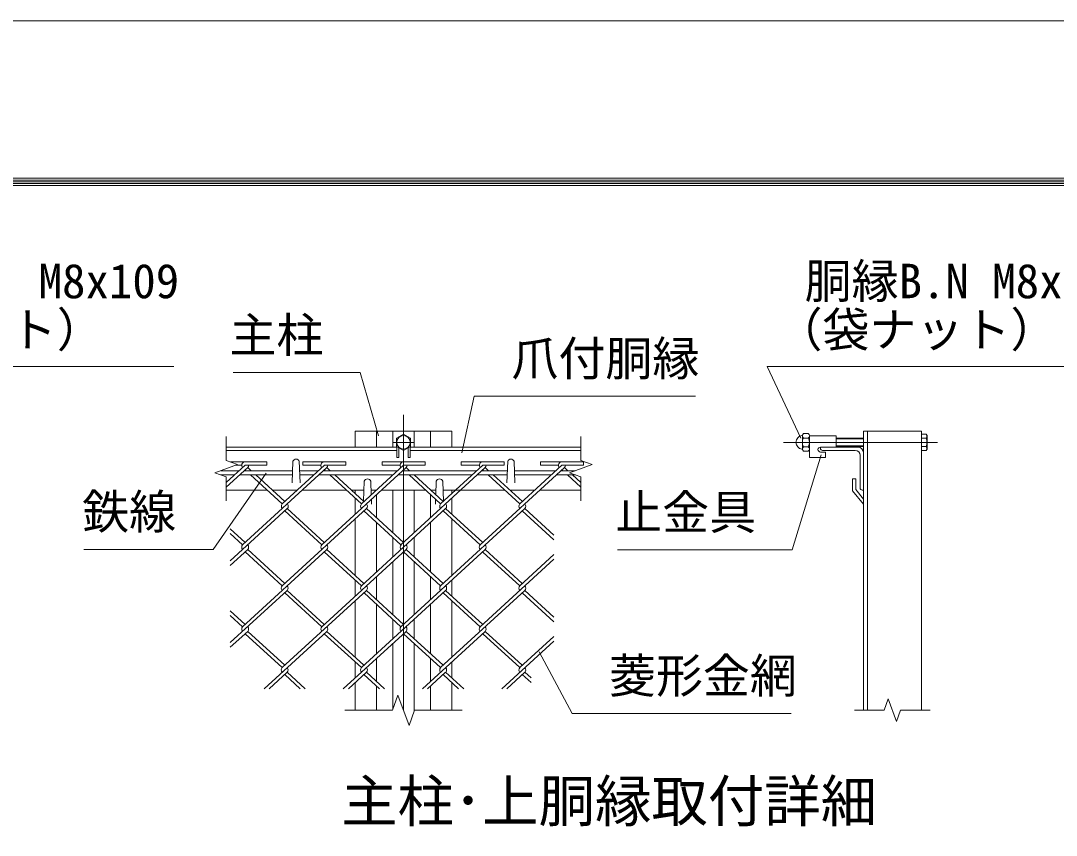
# Model space of a CAD drawing. Units: millimetres, scale not verified. Extents: x -12600 to 12600, y -8910 to 8910.
# Drawn here: x 4896 to 9235, y 5497 to 8910 of the extents above; entities that cross this region are included whole.
import ezdxf
from ezdxf.enums import TextEntityAlignment as Align

# ---------------------------------------------------------------- set-up
doc = ezdxf.new("R2010")
doc.units = ezdxf.units.MM
doc.header["$LTSCALE"] = 60
doc.linetypes.add('USER1', pattern=[50.8, 31.75, -6.35, 6.35, -6.35])
doc.layers.add('0-0_D-TTL-TXT', color=7, linetype='Continuous')
for name, color, linetype, lineweight in [('0-1_D-BMK', 2, 'USER1', 13), ('0-4_D-STR1', 1, 'Continuous', 18), ('0-6_D-STR3', 3, 'Continuous', 13), ('0-7_D-STR-DIM', 7, 'Continuous', 9), ('0-9_D-STR-TXT', 7, 'Continuous', 9), ('0-A_D-STR2', 7, 'Continuous', 9), ('0-B_D-TTL', 7, 'Continuous', 9)]:
    doc.layers.add(name, color=color, linetype=linetype, lineweight=lineweight)
doc.styles.add('ＭＳ ゴシック', font='')
doc.styles.get('ＭＳ ゴシック').set_extended_font_data('MS Gothic')

msp = doc.modelspace()

# ---------------------------------------------------------------- linework, layer by layer
at = {"layer": '0-1_D-BMK'}
for p, q in [((6499.83, 7257.96), (6499.83, 6020.46)), ((6544.83, 7143.21), (6454.83, 7143.21)), ((8092.44, 7143.21), (8736.99, 7143.21))]:
    msp.add_line(p, q, dxfattribs=at)
at = {"layer": '0-4_D-STR1'}
for p, q in [((6297.33, 7190.46), (6702.33, 7190.46)), ((6297.33, 7122.96), (6297.33, 7190.46)), ((6387.33, 7122.96), (6387.33, 7190.46)), ((6454.83, 7190.46), (6454.83, 7122.96)), ((6544.83, 7190.46), (6544.83, 7122.96)), ((6612.33, 7122.96), (6612.33, 7190.46)), ((6702.33, 7122.96), (6702.33, 7190.46)), ((8444.49, 6020.46), (8444.49, 7190.46)), ((8669.49, 6020.46), (8669.49, 7190.46)), ((5757.33, 7122.96), (6471.71, 7122.96)), ((6527.96, 7122.96), (7242.33, 7122.96)), ((8246.49, 7122.96), (8403.99, 7122.96)), ((8246.49, 7118.46), (8246.49, 7122.96)), ((5757.33, 7109.46), (6471.71, 7109.46)), ((6527.96, 7109.46), (7242.33, 7109.46)), ((8255.49, 7109.46), (8392.74, 7109.46)), ((8412.99, 7089.21), (8412.99, 6951.96)), ((8426.49, 7100.46), (8426.49, 6942.96)), ((6036.33, 7063.88), (6033.17, 6973.32)), ((6063.33, 7063.88), (6066.49, 6973.32)), ((6936.33, 7063.88), (6933.17, 6973.32)), ((6963.33, 7063.88), (6966.49, 6973.32)), ((8381.49, 6989.66), (8381.49, 6940.16)), ((8394.99, 6989.66), (8381.49, 6989.66)), ((8394.99, 6989.66), (8394.99, 6945.21)), ((5757.33, 6942.96), (5928.74, 6942.96)), ((5950, 6942.96), (6054.82, 6942.96)), ((6076.13, 6942.96), (6260.51, 6942.96)), ((6281.77, 6942.96), (6334.27, 6942.96)), ((6297.33, 6928.7), (6297.33, 6942.96)), ((6335.58, 6980.66), (6332.64, 6896.35)), ((6362.58, 6980.66), (6364.6, 6922.81)), ((6363.9, 6942.96), (6386.59, 6942.96)), ((6592.23, 6942.96), (6407.37, 6942.96)), ((6454.83, 6942.96), (6454.83, 6764.9)), ((6544.83, 6942.96), (6544.83, 6764.9)), ((6635.77, 6942.96), (6613.55, 6942.96)), ((6637.08, 6980.66), (6635.08, 6923.23)), ((6664.08, 6980.66), (6667.04, 6895.92)), ((6924.01, 6942.96), (6665.4, 6942.96)), ((6702.33, 6928.26), (6702.33, 6942.96)), ((7050.14, 6942.96), (6945.32, 6942.96)), ((7242.33, 6942.96), (7071.46, 6942.96)), ((8394.99, 6945.21), (8426.49, 6904.49)), ((8421.99, 6942.96), (8426.49, 6942.96)), ((6297.33, 6842.12), (6297.33, 6909.22)), ((6365.24, 6904.35), (6365.96, 6883.91)), ((6387.33, 6826.7), (6387.33, 6924.59)), ((6612.33, 6826.75), (6612.33, 6924.54)), ((6634.42, 6904.31), (6633.71, 6883.91)), ((6702.33, 6842.07), (6702.33, 6909.22)), ((8381.49, 6940.16), (8426.49, 6883.91)), ((8426.49, 6904.49), (8426.49, 6883.91)), ((6297.33, 6585.67), (6297.33, 6822.59)), ((6702.33, 6585.67), (6702.33, 6822.54)), ((6387.33, 6601.05), (6387.33, 6807.22)), ((6612.33, 6601.05), (6612.33, 6807.22)), ((6454.83, 6745.37), (6454.83, 6662.9)), ((6544.83, 6745.37), (6544.83, 6662.9)), ((6454.83, 6643.37), (6454.83, 6421.82)), ((6544.83, 6643.37), (6544.83, 6421.82)), ((6297.33, 6499.04), (6297.33, 6566.14)), ((6387.33, 6483.67), (6387.33, 6581.51)), ((6612.33, 6483.67), (6612.33, 6581.51)), ((6702.33, 6499.04), (6702.33, 6566.14)), ((6297.33, 6242.6), (6297.33, 6479.51)), ((6702.33, 6242.6), (6702.33, 6479.51)), ((6387.33, 6257.97), (6387.33, 6464.14)), ((6612.33, 6257.97), (6612.33, 6464.14)), ((6454.83, 6402.29), (6454.83, 6319.82)), ((6544.83, 6402.29), (6544.83, 6319.82)), ((6454.83, 6300.29), (6454.83, 6023.68)), ((6544.83, 6300.29), (6544.83, 6017.23)), ((6297.33, 6155.97), (6297.33, 6223.06)), ((6387.33, 6140.6), (6387.33, 6238.44)), ((6612.33, 6140.6), (6612.33, 6238.44)), ((6702.33, 6155.97), (6702.33, 6223.06)), ((6297.33, 6020.46), (6297.33, 6136.44)), ((6387.33, 6020.46), (6387.33, 6121.06)), ((6612.33, 6020.46), (6612.33, 6121.06)), ((6702.33, 6020.46), (6702.33, 6136.44))]:
    msp.add_line(p, q, dxfattribs=at)
msp.add_lwpolyline([(8426.49, 6020.46), (8426.49, 7190.46), (8669.49, 7190.46)], dxfattribs=at)
for centre, radius, start, end in [((8255.49, 7118.46), 9, 180, 270), ((8403.99, 7100.46), 22.5, 0, 90), ((6049.83, 7058.25), 14.62, 22.61986, 157.38014), ((6949.83, 7058.25), 14.62, 22.61986, 157.38014), ((8392.74, 7089.21), 20.25, 0, 90), ((6349.08, 6975.04), 14.62, 22.61986, 157.38014), ((6650.58, 6975.04), 14.62, 22.61986, 157.38014), ((8421.99, 6951.96), 9, 180, 270)]:
    msp.add_arc(centre, radius, start, end, dxfattribs=at)
at = {"layer": '0-6_D-STR3'}
for p, q in [((8171.12, 7171.26), (8171.12, 7115.7)), ((8171.12, 7171.26), (8171.12, 7115.7)), ((8195.87, 7179.66), (8175.62, 7179.66)), ((8175.62, 7161.43), (8195.87, 7161.43)), ((8200.37, 7171.26), (8200.37, 7115.7)), ((8200.37, 7171.26), (8200.37, 7115.7)), ((8200.37, 7170.21), (8312.87, 7170.21)), ((8200.37, 7170.21), (8200.37, 7080.21)), ((8312.87, 7170.21), (8312.87, 7122.96)), ((8426.49, 7161.21), (8312.87, 7161.21)), ((8669.49, 7176.98), (8690.21, 7176.98)), ((8669.49, 7176.98), (8669.49, 7109.43)), ((8669.49, 7160.1), (8690.21, 7160.1)), ((8693.34, 7171.56), (8690.21, 7176.98)), ((8693.34, 7171.56), (8693.34, 7114.86)), ((6471.71, 7125.67), (6471.71, 7080.21)), ((6480.71, 7120.48), (6480.71, 7080.21)), ((6518.96, 7120.48), (6518.96, 7080.21)), ((6527.96, 7125.67), (6527.96, 7080.21)), ((8175.62, 7124.98), (8195.87, 7124.98)), ((8246.49, 7122.96), (8312.87, 7122.96)), ((8426.49, 7157.83), (8312.87, 7157.83)), ((8426.49, 7128.58), (8312.87, 7128.58)), ((8426.49, 7125.21), (8312.87, 7125.21)), ((8669.49, 7126.32), (8690.21, 7126.32)), ((6471.71, 7080.21), (6480.71, 7080.21)), ((6518.96, 7080.21), (6527.96, 7080.21)), ((8195.87, 7106.76), (8175.62, 7106.76)), ((8200.37, 7080.21), (8267.87, 7080.21)), ((8246.49, 7102.71), (8267.87, 7102.71)), ((8267.87, 7102.71), (8267.87, 7080.21)), ((8669.49, 7109.43), (8690.21, 7109.43)), ((8693.34, 7114.86), (8690.21, 7109.43)), ((5734.1, 7024.5), (5812.03, 7024.5)), ((5734.87, 7006.5), (5792.39, 7006.5)), ((5813.71, 7006.5), (6034.33, 7006.5)), ((5833.35, 7024.5), (6034.96, 7024.5)), ((6064.7, 7024.5), (6143.81, 7024.5)), ((6065.33, 7006.5), (6124.17, 7006.5)), ((6145.48, 7006.5), (6455.94, 7006.5)), ((6165.12, 7024.5), (6475.58, 7024.5)), ((6476.72, 7006.5), (6787.71, 7006.5)), ((6496.37, 7024.5), (6807.36, 7024.5)), ((6808.5, 7006.5), (6934.33, 7006.5)), ((6828.14, 7024.5), (6934.96, 7024.5)), ((6964.7, 7024.5), (7139.13, 7024.5)), ((6965.33, 7006.5), (7119.49, 7006.5)), ((7140.8, 7006.5), (7219.87, 7006.5)), ((7160.45, 7024.5), (7219.1, 7024.5))]:
    msp.add_line(p, q, dxfattribs=at)
msp.add_lwpolyline([(6529.08, 7160.1), (6499.83, 7176.98), (6470.58, 7160.1), (6470.58, 7126.32), (6499.83, 7109.43), (6529.08, 7126.32)], close=True, dxfattribs=at)
msp.add_circle((6499.83, 7143.21), 28.12, dxfattribs=at)
for centre, radius, start, end in [((8173.37, 7143.21), 29.25, 97.16806, 262.83194), ((8169.44, 7174.46), 2.25, 277.16806, 350.16084), ((8182.54, 7170.55), 11.44, 127.21089, 232.78911), ((8210.27, 7143.21), 39.16, 152.26063, 207.73937), ((8188.95, 7170.55), 11.44, 307.21089, 52.78911), ((8161.21, 7143.21), 39.16, 332.26063, 27.73937), ((8677.87, 7168.54), 14.95, 325.61585, 34.38415), ((8636.94, 7143.21), 55.89, 342.4121, 17.5879), ((8182.59, 7115.87), 11.47, 127.42505, 232.57495), ((8188.9, 7115.87), 11.47, 307.42505, 52.57495), ((8246.49, 7112.83), 10.12, 90, 270), ((8677.87, 7117.88), 14.95, 325.61585, 34.38415), ((8169.44, 7111.95), 2.25, 16.57981, 82.83194)]:
    msp.add_arc(centre, radius, start, end, dxfattribs=at)
at = {"layer": '0-7_D-STR-DIM'}
for p, q in [((5757.33, 7167.96), (5757.33, 7067.59)), ((7242.33, 7167.96), (7242.33, 7067.59)), ((5709.76, 7015.64), (5804.9, 7050.27)), ((5804.9, 7050.27), (5757.33, 7067.59)), ((5757.33, 6998.33), (5709.76, 7015.64)), ((5757.33, 6998.33), (5757.33, 6897.96)), ((7242.33, 6998.33), (7242.33, 6897.96)), ((6453.66, 6020.46), (6476.74, 6083.89)), ((6476.74, 6083.89), (6522.92, 5957.03)), ((8530.68, 6068.03), (8513.36, 6020.46)), ((8565.31, 5972.89), (8530.68, 6068.03)), ((6453.66, 6020.46), (6254.58, 6020.46)), ((6522.92, 5957.03), (6546, 6020.46)), ((6745.08, 6020.46), (6546, 6020.46)), ((8389.37, 6020.46), (8513.36, 6020.46)), ((8582.62, 6020.46), (8565.31, 5972.89)), ((8582.62, 6020.46), (8706.62, 6020.46))]:
    msp.add_line(p, q, dxfattribs=at)
msp.add_lwpolyline([(7242.33, 6998.33), (7194.76, 7015.64), (7289.9, 7050.27), (7242.33, 7067.59)], dxfattribs=at)
at = {"layer": '0-9_D-STR-TXT'}
for points in [[(5537.74, 7461.72), (4027.35, 7461.72), (4169.46, 7160.49)], [(5785.76, 7436.14), (6317.71, 7436.14), (6395.22, 7170.9)], [(9533.58, 7461.72), (8023.19, 7461.72), (8165.29, 7160.49)], [(7723.39, 7337.37), (6796.26, 7337.37), (6744.3, 7098.66)], [(7396.75, 6692.46), (8128.2, 6692.46), (8249.81, 7090.71)], [(5160.16, 6694.17), (5702.78, 6694.17), (5923.8, 7014.38)], [(8123.63, 6007.28), (7207.15, 6007.28), (7067.58, 6266.04)]]:
    msp.add_lwpolyline(points, dxfattribs=at)
at = {"layer": '0-A_D-STR2'}
for p, q in [((5836.52, 7046.94), (5757.33, 6974.38)), ((5774.49, 7061.34), (5926.52, 7061.34)), ((5795.75, 7046.94), (5822.07, 7046.94)), ((6178.95, 7037.18), (5825.89, 6713.65)), ((5836.52, 7046.94), (5926.52, 7046.94)), ((5926.52, 7046.94), (5926.52, 7061.34)), ((6168.3, 7046.94), (5991.75, 6885.17)), ((6078.3, 7046.94), (6078.3, 7061.34)), ((6078.3, 7061.34), (6258.3, 7061.34)), ((6078.3, 7046.94), (6153.84, 7046.94)), ((6510.46, 7037.42), (6157.4, 6713.9)), ((6168.3, 7046.94), (6258.3, 7046.94)), ((6192.78, 7024.5), (6178.95, 7037.18)), ((6258.3, 7046.94), (6258.3, 7061.34)), ((6500.07, 7046.94), (6323.53, 6885.17)), ((6410.07, 7046.94), (6410.07, 7061.34)), ((6410.07, 7061.34), (6590.07, 7061.34)), ((6410.07, 7046.94), (6485.62, 7046.94)), ((6842.24, 7037.42), (6489.17, 6713.9)), ((6500.07, 7046.94), (6590.07, 7046.94)), ((6524.56, 7024.5), (6510.46, 7037.42)), ((6590.07, 7046.94), (6590.07, 7061.34)), ((6832.09, 7047.17), (6655.3, 6885.17)), ((6742.09, 7047.17), (6742.09, 7061.57)), ((6742.09, 7061.57), (6922.09, 7061.57)), ((6742.09, 7047.17), (6817.64, 7047.17)), ((7174.28, 7037.18), (6821.19, 6713.63)), ((6832.09, 7047.17), (6922.09, 7047.17)), ((6856.33, 7024.5), (6842.24, 7037.42)), ((6922.09, 7047.17), (6922.09, 7061.57)), ((7163.87, 7047.17), (6987.08, 6885.17)), ((7073.87, 7047.17), (7073.87, 7061.57)), ((7073.87, 7061.57), (7253.87, 7061.57)), ((7073.87, 7047.17), (7149.41, 7047.17)), ((7163.87, 7047.17), (7253.87, 7047.17)), ((7188.11, 7024.5), (7174.01, 7037.42)), ((7253.87, 7047.17), (7253.87, 7061.57)), ((5839.69, 7024.5), (5836.52, 7027.41)), ((5991.75, 6885.17), (5859.34, 7006.5)), ((6002.41, 6894.93), (5880.65, 7006.5)), ((6171.47, 7024.5), (6168.3, 7027.41)), ((6323.53, 6885.17), (6191.11, 7006.5)), ((6334.18, 6894.93), (6212.43, 7006.5)), ((6503.24, 7024.5), (6499.8, 7027.66)), ((6655.3, 6885.17), (6522.89, 7006.5)), ((6665.96, 6894.93), (6544.2, 7006.5)), ((6835.02, 7024.5), (6831.58, 7027.66)), ((6987.08, 6885.17), (6854.66, 7006.5)), ((6997.73, 6894.93), (6875.98, 7006.5)), ((7166.79, 7024.5), (7163.35, 7027.66)), ((7242.33, 6955.29), (7186.44, 7006.5)), ((7242.33, 6974.82), (7207.75, 7006.5)), ((6012.83, 6865.91), (5774.21, 6647.25)), ((6344.57, 6865.88), (5991.51, 6542.36)), ((6157.4, 6713.9), (6002.17, 6856.14)), ((6168.06, 6723.66), (6012.83, 6865.91)), ((6676.35, 6865.88), (6323.29, 6542.36)), ((6489.17, 6713.9), (6333.94, 6856.14)), ((6499.83, 6723.66), (6344.6, 6865.91)), ((7008.12, 6865.88), (6655.06, 6542.36)), ((6821.19, 6713.63), (6665.69, 6856.12)), ((6831.85, 6723.4), (6676.35, 6865.88)), ((7129.83, 6734.83), (6997.47, 6856.12)), ((7129.83, 6754.36), (7008.12, 6865.88)), ((5836.28, 6723.66), (5774.21, 6780.55)), ((5825.62, 6713.9), (5774.21, 6761.01)), ((5846.94, 6694.37), (5774.21, 6627.72)), ((6178.71, 6694.37), (5825.62, 6370.82)), ((5991.51, 6542.36), (5836.28, 6684.6)), ((6002.17, 6552.13), (5846.94, 6694.37)), ((6510.49, 6694.37), (6157.4, 6370.82)), ((6323.29, 6542.36), (6168.06, 6684.6)), ((6333.94, 6552.13), (6178.71, 6694.37)), ((6842.24, 6694.34), (6489.17, 6370.82)), ((6655.06, 6542.36), (6499.83, 6684.6)), ((6665.72, 6552.13), (6510.49, 6694.37)), ((6986.81, 6542.34), (6832.51, 6683.73)), ((6997.47, 6552.1), (6842.24, 6694.34)), ((7129.83, 6653.86), (6820.95, 6370.82)), ((7129.83, 6673.39), (6986.81, 6542.34)), ((6012.83, 6522.83), (5774.21, 6304.17)), ((6344.6, 6522.83), (5991.51, 6199.28)), ((6157.4, 6370.82), (6002.17, 6513.06)), ((6168.06, 6380.59), (6012.83, 6522.83)), ((6676.38, 6522.83), (6323.29, 6199.28)), ((6489.17, 6370.82), (6334.87, 6512.21)), ((6499.83, 6380.59), (6344.6, 6522.83)), ((7008.12, 6522.8), (6655.06, 6199.28)), ((6820.95, 6370.82), (6665.72, 6513.06)), ((6831.61, 6380.59), (6676.38, 6522.83)), ((7129.83, 6391.75), (6997.47, 6513.04)), ((7129.83, 6411.28), (7008.12, 6522.8)), ((5836.28, 6380.59), (5774.21, 6437.47)), ((5825.62, 6370.82), (5774.21, 6417.94)), ((5846.94, 6351.29), (5774.21, 6284.64)), ((5991.51, 6199.28), (5836.28, 6341.52)), ((6002.17, 6209.05), (5846.94, 6351.29)), ((6178.71, 6351.29), (5915.89, 6110.46)), ((6323.29, 6199.28), (6168.06, 6341.52)), ((6333.94, 6209.05), (6178.71, 6351.29)), ((6510.49, 6351.29), (6247.67, 6110.46)), ((6655.06, 6199.28), (6499.83, 6341.52)), ((6665.72, 6209.05), (6510.49, 6351.29)), ((6842.26, 6351.29), (6579.44, 6110.46)), ((6986.84, 6199.28), (6831.61, 6341.52)), ((6997.49, 6209.05), (6842.26, 6351.29)), ((7129.83, 6310.78), (6911.22, 6110.46)), ((7129.83, 6330.31), (6986.84, 6199.28)), ((6012.83, 6179.75), (5937.21, 6110.46)), ((6067.13, 6110.46), (6002.17, 6169.98)), ((6088.44, 6110.46), (6012.83, 6179.75)), ((6344.6, 6179.75), (6268.98, 6110.46)), ((6398.9, 6110.46), (6333.94, 6169.98)), ((6420.22, 6110.46), (6344.6, 6179.75)), ((6676.38, 6179.75), (6600.76, 6110.46)), ((6730.68, 6110.46), (6665.72, 6169.98)), ((6751.99, 6110.46), (6676.38, 6179.75)), ((7008.15, 6179.75), (6932.53, 6110.46)), ((7034.21, 6136.34), (6997.49, 6169.98)), ((7034.21, 6155.87), (7008.15, 6179.75))]:
    msp.add_line(p, q, dxfattribs=at)
msp.add_lwpolyline([(5861.01, 7024.5), (5847.18, 7037.18), (5757.33, 6954.85)], dxfattribs=at)
for centre, start, end in [((5836.52, 7046.94), 95, 222.5), ((5836.52, 7046.94), 317.5, 0), ((6168.3, 7046.94), 95, 222.5), ((6168.3, 7046.94), 317.5, 0), ((6500.07, 7046.94), 85, 222.5), ((6500.07, 7046.94), 317.5, 0), ((6832.09, 7047.17), 85, 222.5), ((6831.85, 7046.94), 317.5, 0.89905), ((7163.87, 7047.17), 85, 222.5), ((7163.62, 7046.94), 317.5, 0.89905), ((6002.41, 6875.4), 137.5, 222.5), ((6002.41, 6875.4), 317.5, 42.5), ((6334.18, 6875.4), 137.5, 222.5), ((6334.18, 6875.4), 317.5, 42.5), ((6665.96, 6875.4), 137.5, 222.5), ((6665.96, 6875.4), 317.5, 42.5), ((6997.73, 6875.4), 137.5, 222.5), ((6997.73, 6875.4), 317.5, 42.5), ((5836.52, 6703.86), 137.5, 222.5), ((5836.52, 6703.86), 317.5, 42.5), ((6168.3, 6703.86), 137.5, 222.5), ((6168.3, 6703.86), 317.5, 42.5), ((6500.07, 6703.86), 137.5, 222.5), ((6500.07, 6703.86), 317.5, 42.5), ((6831.85, 6703.86), 137.5, 222.5), ((6831.85, 6703.86), 317.5, 42.5), ((6002.17, 6532.59), 137.5, 222.5), ((6002.17, 6532.59), 317.5, 42.5), ((6333.94, 6532.59), 137.5, 222.5), ((6333.94, 6532.59), 317.5, 42.5), ((6665.96, 6532.33), 137.5, 222.5), ((6665.96, 6532.33), 317.5, 42.5), ((6997.73, 6532.33), 137.5, 222.5), ((6997.73, 6532.33), 317.5, 42.5), ((5836.25, 6361.03), 137.5, 222.5), ((5836.25, 6361.03), 317.5, 42.5), ((6168.03, 6361.03), 137.5, 222.5), ((6168.03, 6361.03), 317.5, 42.5), ((6499.8, 6361.03), 137.5, 222.5), ((6499.8, 6361.03), 317.5, 42.5), ((6831.58, 6361.03), 137.5, 222.5), ((6831.58, 6361.03), 317.5, 42.5), ((6002.17, 6189.52), 137.5, 222.5), ((6002.17, 6189.52), 317.5, 42.5), ((6333.94, 6189.52), 137.5, 222.5), ((6333.94, 6189.52), 317.5, 42.5), ((6665.96, 6189.25), 137.5, 222.5), ((6665.96, 6189.25), 317.5, 42.5), ((6997.73, 6189.25), 137.5, 222.5), ((6997.73, 6189.25), 317.5, 42.5)]:
    msp.add_arc(centre, 14.46, start, end, dxfattribs=at)
at = {"layer": '0-B_D-TTL', "color": 2, "lineweight": 18}
msp.add_lwpolyline([(-12600, 8910), (12600, 8910), (12600, -8910), (-12600, -8910)], close=True, dxfattribs=at)
at = {"layer": '0-B_D-TTL'}
for points in [[(-11790, 8250), (11790, 8250), (11790, -8250), (-11790, -8250)], [(-11782.5, 8242.5), (11782.5, 8242.5), (11782.5, -8242.5), (-11782.5, -8242.5)], [(-11775, 8235), (11775, 8235), (11775, -8235), (-11775, -8235)], [(-11767.5, 8227.5), (11767.5, 8227.5), (11767.5, -8227.5), (-11767.5, -8227.5)], [(-11760, 8220), (11760, 8220), (11760, -8220), (-11760, -8220)]]:
    msp.add_lwpolyline(points, close=True, dxfattribs=at)

# ---------------------------------------------------------------- texts
at = {"layer": '0-0_D-TTL-TXT', "style": 'ＭＳ ゴシック'}
msp.add_text('主柱･上胴縁取付詳細', height=173.3, dxfattribs=at).set_placement((6238.49, 5501.55), align=Align.BOTTOM_LEFT)
at = {"layer": '0-9_D-STR-TXT', "style": 'ＭＳ ゴシック'}
for s, p in [('胴縁B.N M8x109', (4184.69, 7703.89)), ('胴縁B.N M8x109', (8180.53, 7703.89)), ('（袋ナット）', (4062.87, 7500.24)), ('主柱', (5770.53, 7477.33)), ('（袋ナット）', (8058.7, 7500.24)), ('爪付胴縁', (6952.08, 7379.31)), ('鉄線', (5153.31, 6737.26)), ('止金具', (7386.85, 6735.16)), ('菱形金網', (7360.69, 6049.99))]:
    msp.add_text(s, height=144.3, dxfattribs=at).set_placement(p, align=Align.BOTTOM_LEFT)

doc.saveas('drawing.dxf')
